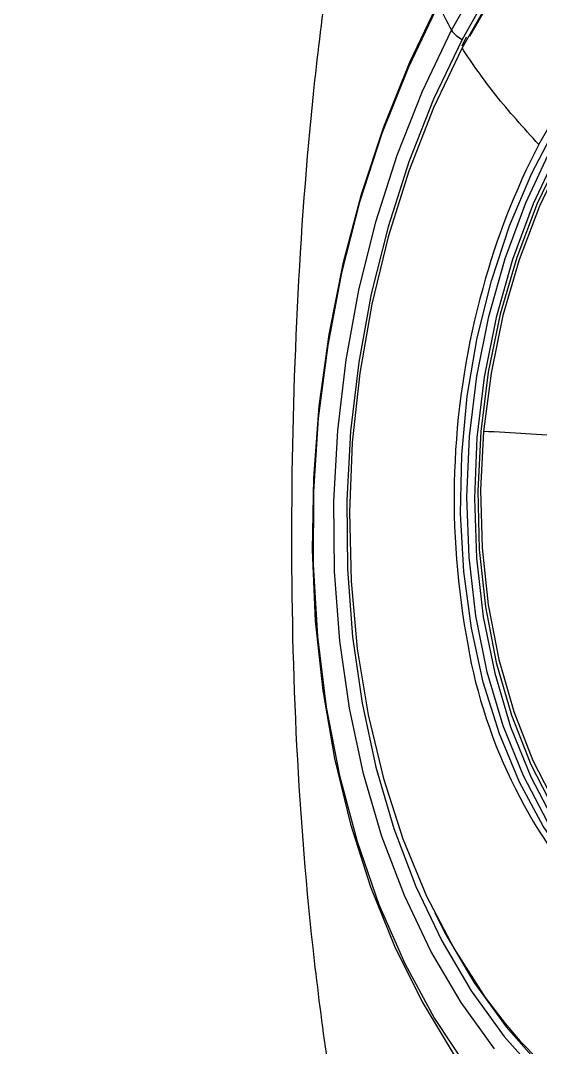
# Model space of a CAD drawing. Extents: x 400 to 501, y 484 to 634.
# Drawn here: x 483.32 to 484.458, y 566.414 to 568.661 of the extents above; entities that cross this region are included whole.
import ezdxf

# ---------------------------------------------------------------- set-up
doc = ezdxf.new("R2010")
doc.units = 0
doc.header["$MEASUREMENT"] = 0
doc.layers.add('DIM', color=3, linetype='Continuous')
doc.layers.add('GEOMETRY', color=3, linetype='Continuous', lineweight=25)

# ---------------------------------------------------------------- blocks, each defined once
blk = doc.blocks.new('2026 GRANDEE')
at = {"layer": 'GEOMETRY', "ltscale": 16}
blk.add_line((33.8706, -28.2155), (33.8604, -28.2346), dxfattribs=at)
at = {"layer": 'GEOMETRY', "ltscale": 16, "flags": 128}
for points in [[(33.8383, -28.2002), (33.9096, -28.0747)], [(35.5743, -27.8762), (35.542, -27.834), (35.4633, -27.7453), (35.3784, -27.6683), (35.2882, -27.6037), (35.1933, -27.552), (35.0947, -27.5137), (34.9931, -27.4891), (34.8894, -27.4783), (34.7845, -27.4816), (34.6793, -27.4988), (34.5746, -27.5298), (34.4714, -27.5743), (34.3706, -27.6321), (34.2731, -27.7025), (34.1795, -27.785), (34.0908, -27.8788), (34.0077, -27.9833), (33.931, -28.0974), (33.8612, -28.2202)], [(33.9357, -28.112), (33.8773, -28.2134)], [(33.9315, -28.1155), (33.8612, -28.2389)], [(34.0292, -28.45), (34.0921, -28.3414), (34.1624, -28.2423), (34.2392, -28.1542), (34.3216, -28.0781), (34.4084, -28.015), (34.4987, -27.9656), (34.5913, -27.9306), (34.6849, -27.9104), (34.7786, -27.9053), (34.8709, -27.9153), (34.9609, -27.9403), (35.0473, -27.9801), (35.1291, -28.034), (35.2053, -28.1014)], [(34.165, -30.1053), (34.0985, -30.029), (34.0389, -29.942), (33.9868, -29.8452), (33.9429, -29.7398), (33.9078, -29.627), (33.8817, -29.5082), (33.865, -29.3846), (33.8579, -29.2579), (33.8605, -29.1294), (33.8727, -29.0006), (33.8945, -28.8732), (33.9255, -28.7485), (33.9654, -28.628), (34.0138, -28.5132), (34.07, -28.4054), (34.1334, -28.3059), (34.2032, -28.2157), (34.2787, -28.1361)], [(34.3629, -28.1136), (34.2832, -28.1857), (34.2088, -28.2694), (34.1405, -28.3636), (34.0793, -28.4673), (34.0259, -28.5791), (33.981, -28.6976), (33.945, -28.8213), (33.9186, -28.9486), (33.902, -29.078), (33.8955, -29.2079), (33.899, -29.3365), (33.9127, -29.4622), (33.9362, -29.5836), (33.9693, -29.6991), (34.0116, -29.8071), (34.0626, -29.9064), (34.1216, -29.9957), (34.1878, -30.0739), (34.2605, -30.14), (34.3387, -30.1932), (34.394, -30.2213)], [(34.798, -27.9681), (34.7092, -27.9716), (34.6202, -27.9894), (34.5321, -28.0213), (34.4461, -28.0669), (34.3633, -28.1257), (34.2846, -28.1968), (34.2111, -28.2794), (34.1437, -28.3725), (34.0833, -28.4749), (34.0305, -28.5853), (33.9861, -28.7023), (33.9507, -28.8244), (33.9246, -28.9502), (33.9082, -29.078)], [(33.811, -28.1351), (33.7461, -28.2706), (33.6891, -28.4125), (33.6405, -28.5598), (33.6006, -28.7114), (33.5697, -28.8661), (33.548, -29.0228), (33.5358, -29.1802), (33.5332, -29.3372), (33.54, -29.4926), (33.5564, -29.6452), (33.5821, -29.7938), (33.6169, -29.9373), (33.6607, -30.0746), (33.7131, -30.2046), (33.7736, -30.3265), (33.8418, -30.4391), (33.9172, -30.5418), (33.9993, -30.6336), (34.0873, -30.714), (34.1807, -30.7822), (34.2211, -30.8071)], [(33.8098, -28.1431), (33.7437, -28.2812), (33.686, -28.426), (33.6371, -28.5764), (33.5973, -28.7313), (33.5671, -28.8892), (33.5465, -29.0491), (33.5359, -29.2095), (33.5352, -29.3692), (33.5446, -29.5269), (33.5638, -29.6814), (33.5928, -29.8313), (33.6314, -29.9756), (33.6792, -30.113), (33.7358, -30.2423), (33.8007, -30.3627), (33.8736, -30.4731)], [(33.9326, -30.4294), (33.859, -30.3275), (33.793, -30.2154), (33.7352, -30.0939), (33.6859, -29.9641), (33.6457, -29.827), (33.6148, -29.6839), (33.5936, -29.536), (33.5822, -29.3845), (33.5807, -29.2307), (33.5891, -29.0759), (33.6074, -28.9215), (33.6353, -28.7688), (33.6728, -28.619), (33.7194, -28.4735), (33.7747, -28.3335), (33.8383, -28.2002)], [(33.8612, -28.2202), (33.7989, -28.3507), (33.7448, -28.4877), (33.6992, -28.6301), (33.6626, -28.7767), (33.6352, -28.9262), (33.6173, -29.0773), (33.609, -29.2288), (33.6105, -29.3793), (33.6217, -29.5276), (33.6425, -29.6723), (33.6727, -29.8124), (33.712, -29.9466), (33.7603, -30.0736), (33.8169, -30.1925), (33.8815, -30.3023), (33.9535, -30.4019), (34.0322, -30.4906)], [(33.8612, -28.2389), (33.7987, -28.3702), (33.7446, -28.5083), (33.6995, -28.6519), (33.6636, -28.7996), (33.6373, -28.9503), (33.621, -29.1024), (33.6146, -29.2546), (33.6183, -29.4056), (33.632, -29.5539), (33.6557, -29.6983), (33.689, -29.8374), (33.7318, -29.9699), (33.7835, -30.0947), (33.8438, -30.2106), (33.9121, -30.3166), (33.9557, -30.3739)], [(34.1778, -30.1016), (34.1094, -30.0229), (34.0484, -29.9326), (33.9955, -29.832), (33.9513, -29.7224), (33.9165, -29.6051), (33.8915, -29.4815), (33.8766, -29.3533), (33.872, -29.222), (33.8777, -29.0894), (33.8937, -28.957), (33.9197, -28.8266), (33.9555, -28.6997), (34.0006, -28.578), (34.0544, -28.463)], [(34.0706, -28.4651), (34.0168, -28.5801), (33.9717, -28.7018), (33.9359, -28.8287), (33.9099, -28.9591), (33.8939, -29.0915), (33.8882, -29.2242), (33.8928, -29.3554), (33.9078, -29.4836), (33.9328, -29.6072), (33.9676, -29.7245), (34.0117, -29.8342), (34.0646, -29.9348), (34.1257, -30.025), (34.194, -30.1038)], [(33.9082, -29.078), (33.9017, -29.2061), (33.9052, -29.3331), (33.9187, -29.4573), (33.9419, -29.5772), (33.9746, -29.6912), (34.0164, -29.7979), (34.0667, -29.8959), (34.125, -29.9841), (34.1904, -30.0613), (34.2622, -30.1266), (34.3394, -30.1791), (34.4211, -30.2181), (34.5063, -30.2433), (34.5938, -30.2542)], [(33.9557, -30.3739), (33.9877, -30.4118), (34.0701, -30.4952), (34.1584, -30.5661), (34.2518, -30.6238), (34.3496, -30.6679), (34.4507, -30.6979), (34.5544, -30.7136), (34.6596, -30.7148), (34.7654, -30.7016), (34.8709, -30.6739), (34.975, -30.6322), (35.077, -30.5767), (35.1757, -30.508), (35.2704, -30.4266), (35.3601, -30.3334), (35.4441, -30.2292), (35.5216, -30.1148), (35.5919, -29.9915)], [(33.8014, -30.1318), (33.8234, -30.175), (33.887, -30.2831), (33.9579, -30.3812), (34.0354, -30.4685), (34.1189, -30.5443), (34.2078, -30.6079), (34.3012, -30.6588), (34.3983, -30.6966), (34.4984, -30.7208), (34.6005, -30.7314), (34.7038, -30.7282), (34.8074, -30.7113), (34.9104, -30.6807), (35.012, -30.6369), (35.1113, -30.58), (35.2073, -30.5107), (35.2994, -30.4294), (35.3868, -30.337), (35.4686, -30.2342), (35.5442, -30.1218), (35.5837, -30.0548)]]:
    blk.add_lwpolyline(points, dxfattribs=at)
at = {"layer": 'GEOMETRY', "ltscale": 256}
for centre, radius, start, end in [((34.4312, -27.8688), 0.6793, 203.8185, 209.2047), ((33.8905, -28.1635), 0.0638, 215.1082, 242.6597), ((35.4591, -29.1891), 1.6096, 152.6665, 164.7195), ((35.5632, -29.2245), 1.7193, 164.4948, 190.0276), ((33.5535, -36.2919), 7.2226, 85.70803, 87.18497), ((34.9951, -29.3484), 1.1386, 188.8673, 222.4373)]:
    blk.add_arc(centre, radius, start, end, dxfattribs=at)
at = {"layer": 'GEOMETRY', "ltscale": 16}
for points, knots in [([(32.49, -31.8102), (32.4513, -31.6198), (32.3739, -31.2393), (32.2976, -30.6589), (32.2486, -30.0732), (32.2307, -29.5471), (32.2326, -29.0831), (32.2464, -28.683), (32.2727, -28.2814), (32.313, -27.8787), (32.3708, -27.4763), (32.4461, -27.1101), (32.5385, -26.7841), (32.6422, -26.4997), (32.7659, -26.2282), (32.907, -25.9726), (33.0621, -25.7352), (33.2289, -25.5184), (33.4055, -25.3239), (33.611, -25.1339), (33.8465, -24.9575), (34.1109, -24.8015), (34.3802, -24.676), (34.6528, -24.5764), (34.9282, -24.4976), (35.1142, -24.4619), (35.2072, -24.4441)], [0, 0, 0, 0, 0.0625715, 0.1250131, 0.1873051, 0.249617, 0.291215, 0.3328294, 0.3744051, 0.415995, 0.4575931, 0.4992208, 0.530478, 0.5617088, 0.5929563, 0.6242567, 0.655589, 0.686927, 0.7182397, 0.7495602, 0.7913383, 0.833101, 0.8748119, 0.9165286, 0.9582629, 1, 1, 1, 1]), ([(33.7029, -31.1428), (33.6689, -30.9949), (33.6009, -30.6995), (33.5336, -30.2382), (33.4952, -29.767), (33.485, -29.2887), (33.4973, -28.8073), (33.5264, -28.405), (33.5659, -28.0843), (33.6058, -27.8453), (33.6584, -27.6095), (33.7272, -27.3799), (33.8154, -27.162), (33.9243, -26.9625), (34.0515, -26.786), (34.2079, -26.6163), (34.3934, -26.4607), (34.6053, -26.3236), (34.8594, -26.1961), (35.1554, -26.0887), (35.491, -26.0073), (35.8273, -25.9547), (36.0511, -25.9395), (36.163, -25.9319)], [0, 0, 0, 0, 0.062511, 0.124898, 0.187161, 0.249512, 0.311935, 0.3743, 0.405505, 0.436711, 0.467919, 0.499174, 0.530409, 0.561629, 0.592892, 0.624204, 0.665986, 0.70775, 0.749527, 0.812204, 0.874789, 0.937383, 1, 1, 1, 1]), ([(32.8948, -33.1225), (32.9219, -33.1927), (32.977, -33.3354), (33.0681, -33.5419), (33.1705, -33.7384), (33.2872, -33.915), (33.419, -34.0625), (33.563, -34.1733), (33.7121, -34.2464), (33.8753, -34.2904), (34.0457, -34.299), (34.2205, -34.2667), (34.3876, -34.1985), (34.5516, -34.0997), (34.7127, -33.977), (34.8978, -33.8127), (35.1045, -33.6017), (35.3303, -33.3417), (35.547, -33.0687), (35.7788, -32.7545), (36.0243, -32.3966), (36.2803, -31.9961), (36.583, -31.4933), (36.9227, -30.8885), (37.2962, -30.1788), (37.6547, -29.4631), (38.0047, -28.7368), (38.3484, -27.9991), (38.6866, -27.2524), (38.9066, -26.7481), (39.0167, -26.4958)], [0, 0, 0, 0, 0.0192301, 0.0390807, 0.0594185, 0.0794645, 0.0994184, 0.1194202, 0.1389864, 0.1584061, 0.1843225, 0.2093065, 0.233813, 0.2576335, 0.2807075, 0.3026406, 0.335158, 0.3663087, 0.3968759, 0.427202, 0.4670657, 0.5068693, 0.5461344, 0.6125575, 0.6773034, 0.7417035, 0.8063226, 0.8708521, 0.9353725, 1, 1, 1, 1]), ([(34.0292, -28.45), (33.9961, -28.4137), (33.9298, -28.341), (33.8841, -28.2729), (33.8612, -28.2389)], [0, 0, 0, 0, 0.5, 1, 1, 1, 1])]:
    blk.add_open_spline(points, degree=3, knots=knots, dxfattribs=at)

msp = doc.modelspace()

# ---------------------------------------------------------------- block references
at = {"layer": 'DIM'}
msp.add_blockref('2026 GRANDEE', (450.4248, 596.8403), dxfattribs=at)

doc.saveas('drawing.dxf')
